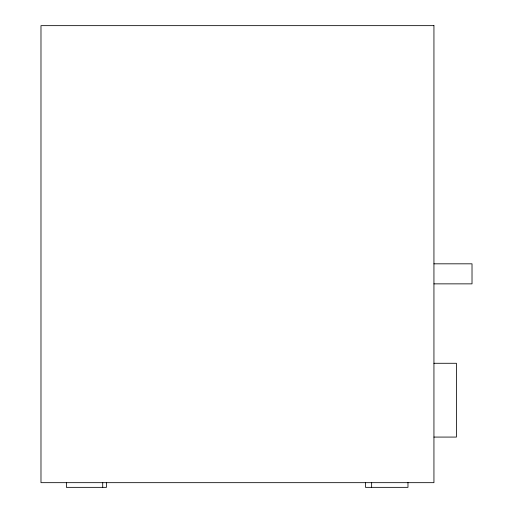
<?xml version="1.0" encoding="UTF-8"?>
<svg xmlns="http://www.w3.org/2000/svg" width="513" height="513" viewBox="0 0 513 513"><rect width="100%" height="100%" fill="white"/><g stroke="black" fill="none" stroke-linecap="round" stroke-linejoin="round"><path stroke-width="0.77" d="M433.94 263.823L472.018 263.823L472.018 283.862L433.94 283.862M433.94 363.281L456.416 363.281L456.416 437.076L433.94 437.076M407.976 482.56L407.976 487.35L365.487 487.35L365.487 482.56M371.643 482.56L371.643 487.35M106.46 482.56L106.46 487.35L66.376 487.35L66.376 482.56M102.715 482.56L102.715 487.35M433.94 25.65L40.982 25.65L40.982 482.669L433.94 482.669L433.94 25.65"/></g></svg>
